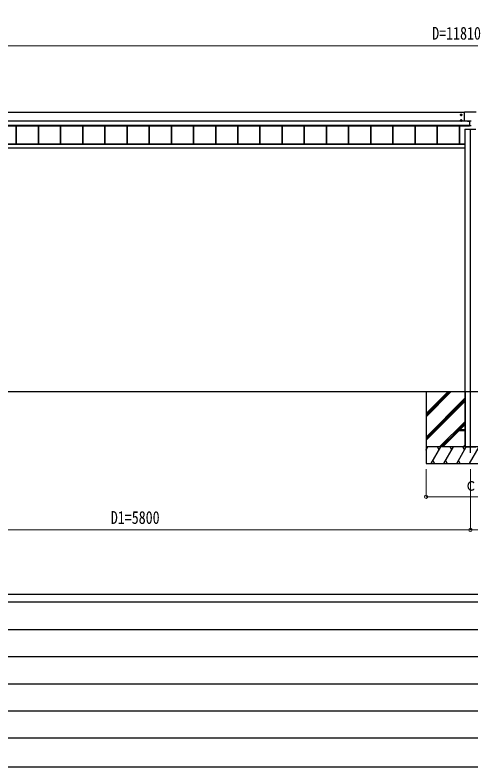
# Model space of a CAD drawing. Units: millimetres, scale not verified. Extents: x -14718 to 14718, y -10396 to 10396.
# Drawn here: x -10287 to -6173, y -10394 to -3600 of the extents above; entities that cross this region are included whole.
import ezdxf
from ezdxf.enums import TextEntityAlignment as Align

# ---------------------------------------------------------------- set-up
doc = ezdxf.new("R2010")
doc.units = ezdxf.units.MM
doc.header["$LTSCALE"] = 50
for name, color, linetype in [('0-3_YKK_12', 2, 'Continuous'), ('0-4_YKK_A1', 4, 'Continuous'), ('0-6_YKK_ZWAK', 7, 'Continuous')]:
    doc.layers.add(name, color=color, linetype=linetype)
doc.layers.add('0-5_YKK_D', color=6, linetype='Continuous', lineweight=18)
doc.styles.add('ＭＳ ゴシック', font='')
doc.styles.get('ＭＳ ゴシック').set_extended_font_data('MS Gothic')

msp = doc.modelspace()

# ---------------------------------------------------------------- linework, layer by layer
at = {"layer": '0-3_YKK_12'}
msp.add_line((-6178.43, -7554.8), (-6178.43, -4629.1), dxfattribs=at)
at = {"layer": '0-4_YKK_A1'}
for p, q in [((-6231.43, -4481.17), (-11925.43, -4481.17)), ((-6231.43, -4559.6), (-6231.43, -4477.95)), ((-6126.43, -4476.95), (-6230.43, -4476.95)), ((-6254.18, -4502.91), (-6268.68, -4502.91)), ((-6263.71, -4503.67), (-6264.43, -4503.67)), ((-6261.43, -4510.16), (-6261.43, -4495.66)), ((-6261.43, -4560.13), (-6261.43, -4545.63)), ((-6259.15, -4502.15), (-6258.43, -4502.15)), ((-6185.93, -4559.6), (-12076.93, -4559.6)), ((-6185.93, -4560.09), (-12076.93, -4560.09)), ((-6185.93, -4599.06), (-12076.93, -4599.06)), ((-6185.93, -4599.58), (-12076.93, -4599.58)), ((-12076.93, -4599.72), (-6185.93, -4599.72)), ((-6185.93, -4599.72), (-12076.93, -4599.72)), ((-10279.93, -4599.72), (-10279.93, -4765.95)), ((-10279.93, -4599.72), (-10279.93, -4765.95)), ((-10279.93, -4599.72), (-10279.93, -4765.95)), ((-10279.93, -4599.72), (-10279.93, -4765.95)), ((-10277.33, -4599.72), (-10277.33, -4765.95)), ((-10277.33, -4599.72), (-10277.33, -4765.95)), ((-10277.33, -4599.72), (-10277.33, -4765.95)), ((-10277.33, -4599.72), (-10277.33, -4765.95)), ((-10276.93, -4599.72), (-10276.93, -4765.95)), ((-10276.93, -4599.72), (-10276.93, -4765.95)), ((-10276.93, -4599.72), (-10276.93, -4765.95)), ((-10276.93, -4599.72), (-10276.93, -4765.95)), ((-10079.93, -4599.72), (-10079.93, -4765.95)), ((-10079.93, -4599.72), (-10079.93, -4765.95)), ((-10079.93, -4599.72), (-10079.93, -4765.95)), ((-10079.93, -4599.72), (-10079.93, -4765.95)), ((-10077.33, -4599.72), (-10077.33, -4765.95)), ((-10077.33, -4599.72), (-10077.33, -4765.95)), ((-10077.33, -4599.72), (-10077.33, -4765.95)), ((-10077.33, -4599.72), (-10077.33, -4765.95)), ((-10076.93, -4599.72), (-10076.93, -4765.95)), ((-10076.93, -4599.72), (-10076.93, -4765.95)), ((-10076.93, -4599.72), (-10076.93, -4765.95)), ((-10076.93, -4599.72), (-10076.93, -4765.95)), ((-9879.93, -4599.72), (-9879.93, -4765.95)), ((-9877.33, -4599.72), (-9877.33, -4765.95)), ((-9876.93, -4599.72), (-9876.93, -4765.95)), ((-9679.93, -4599.72), (-9679.93, -4765.95)), ((-9677.33, -4599.72), (-9677.33, -4765.95)), ((-9676.93, -4599.72), (-9676.93, -4765.95)), ((-9479.93, -4599.72), (-9479.93, -4765.95)), ((-9477.33, -4599.72), (-9477.33, -4765.95)), ((-9476.93, -4599.72), (-9476.93, -4765.95)), ((-9279.93, -4599.72), (-9279.93, -4765.95)), ((-9277.33, -4599.72), (-9277.33, -4765.95)), ((-9276.93, -4599.72), (-9276.93, -4765.95)), ((-9079.93, -4599.72), (-9079.93, -4765.95)), ((-9077.33, -4599.72), (-9077.33, -4765.95)), ((-9076.93, -4599.72), (-9076.93, -4765.95)), ((-8879.93, -4599.72), (-8879.93, -4765.95)), ((-8877.33, -4599.72), (-8877.33, -4765.95)), ((-8876.93, -4599.72), (-8876.93, -4765.95)), ((-8679.93, -4599.72), (-8679.93, -4765.95)), ((-8677.33, -4599.72), (-8677.33, -4765.95)), ((-8676.93, -4599.72), (-8676.93, -4765.95)), ((-8479.93, -4599.72), (-8479.93, -4765.95)), ((-8477.33, -4599.72), (-8477.33, -4765.95)), ((-8476.93, -4599.72), (-8476.93, -4765.95)), ((-8279.93, -4599.72), (-8279.93, -4765.95)), ((-8277.33, -4599.72), (-8277.33, -4765.95)), ((-8276.93, -4599.72), (-8276.93, -4765.95)), ((-8079.93, -4599.72), (-8079.93, -4765.95)), ((-8077.33, -4599.72), (-8077.33, -4765.95)), ((-8076.93, -4599.72), (-8076.93, -4765.95)), ((-7879.93, -4599.72), (-7879.93, -4765.95)), ((-7877.33, -4599.72), (-7877.33, -4765.95)), ((-7876.93, -4599.72), (-7876.93, -4765.95)), ((-7679.93, -4599.72), (-7679.93, -4765.95)), ((-7677.33, -4599.72), (-7677.33, -4765.95)), ((-7676.93, -4599.72), (-7676.93, -4765.95)), ((-7479.93, -4599.72), (-7479.93, -4765.95)), ((-7477.33, -4599.72), (-7477.33, -4765.95)), ((-7476.93, -4599.72), (-7476.93, -4765.95)), ((-7279.93, -4599.72), (-7279.93, -4765.95)), ((-7277.33, -4599.72), (-7277.33, -4765.95)), ((-7276.93, -4599.72), (-7276.93, -4765.95)), ((-7079.93, -4599.72), (-7079.93, -4765.95)), ((-7077.33, -4599.72), (-7077.33, -4765.95)), ((-7076.93, -4599.72), (-7076.93, -4765.95)), ((-6879.93, -4599.72), (-6879.93, -4765.95)), ((-6877.33, -4599.72), (-6877.33, -4765.95)), ((-6876.93, -4599.72), (-6876.93, -4765.95)), ((-6679.93, -4599.72), (-6679.93, -4765.95)), ((-6677.33, -4599.72), (-6677.33, -4765.95)), ((-6676.93, -4599.72), (-6676.93, -4765.95)), ((-6479.93, -4599.72), (-6479.93, -4765.95)), ((-6477.33, -4599.72), (-6477.33, -4765.95)), ((-6476.93, -4599.72), (-6476.93, -4765.95)), ((-6279.93, -4602.24), (-6279.93, -4765.95)), ((-6277.33, -4602.24), (-6277.33, -4765.95)), ((-6276.93, -4602.24), (-6276.93, -4765.95)), ((-6254.18, -4552.88), (-6268.68, -4552.88)), ((-6263.71, -4553.64), (-6264.43, -4553.64)), ((-6259.15, -4552.12), (-6258.43, -4552.12)), ((-6204.93, -4557.28), (-6204.93, -4559.6)), ((-6204.93, -4557.28), (-6185.93, -4557.28)), ((-6204.93, -4559.28), (-6185.93, -4559.28)), ((-6185.93, -4557.1), (-6185.93, -4602.25)), ((-6185.93, -4557.1), (-6170.93, -4557.1)), ((-6170.93, -4602.25), (-6185.93, -4602.25)), ((-6228.43, -4631.31), (-6228.43, -4631.6)), ((-6228.43, -4631.6), (-6228.43, -6998.3)), ((-6228.43, -4631.6), (-6228.13, -4631.6)), ((-6228.13, -4631.3), (-6226.23, -4631.3)), ((-6228.13, -4631.3), (-6228.13, -4631.6)), ((-6228.13, -4631.6), (-6128.73, -4631.6)), ((-6226.23, -4631.3), (-6226.23, -4631.6)), ((-6225.93, -4631.31), (-6225.93, -4631.6)), ((-6224.93, -4631.51), (-6225.93, -4631.51)), ((-6224.93, -4631.51), (-6224.93, -4631.6)), ((-6224.43, -4631.53), (-6224.43, -4631.6)), ((-6228.43, -4765.95), (-11928.43, -4765.95)), ((-6228.43, -4767.95), (-11928.43, -4767.95)), ((-6228.43, -4770.82), (-11928.43, -4770.82)), ((-6229.28, -4802.3), (-11927.58, -4802.3)), ((-6228.43, -4765.95), (-6274.43, -4765.95)), ((-6228.43, -4767.95), (-6274.43, -4767.95)), ((-6228.43, -4770.82), (-6271.93, -4770.82)), ((-6228.43, -4802.3), (-6271.93, -4802.3)), ((-11928.43, -7002.3), (121.57, -7002.3)), ((-6578.43, -7002.3), (-6578.43, -7652.3)), ((-6578.43, -7228.93), (-6351.8, -7002.3)), ((-6578.43, -7200.65), (-6380.08, -7002.3)), ((-6578.43, -7214.79), (-6366, -7002.36)), ((-6578.43, -7412.78), (-6228.43, -7062.78)), ((-6228.43, -6998.3), (-6228.43, -7502.3)), ((-6228.43, -7002.3), (-6228.13, -7002.3)), ((-6228.43, -7002.3), (-6228.43, -7502.3)), ((-6228.13, -7002.3), (-6128.73, -7002.3)), ((-6225.93, -7002.3), (-6225.93, -7502.3)), ((-6224.43, -7002.3), (-6224.43, -7502.3)), ((-6578.43, -7426.92), (-6228.43, -7076.92)), ((-6578.43, -7441.06), (-6228.43, -7091.06)), ((-6455.82, -7502.3), (-6228.43, -7274.91)), ((-6287.18, -7347.8), (-6228.43, -7289.05)), ((-6273.04, -7347.8), (-6228.43, -7303.19)), ((-6441.68, -7502.3), (-6295.93, -7356.55)), ((-6427.54, -7502.3), (-6282.04, -7356.8)), ((-6295.93, -7347.8), (-6295.93, -7356.8)), ((-6228.43, -7347.8), (-6295.93, -7347.8)), ((-6228.43, -7356.8), (-6295.93, -7356.8)), ((-5778.43, -7502.3), (-6578.43, -7502.3)), ((-6578.43, -7531.24), (-6561.72, -7502.3)), ((-5778.43, -7502.3), (-6578.43, -7502.3)), ((-6576.72, -7528.28), (-6578.43, -7525.32)), ((-6532.85, -7652.3), (-6446.25, -7502.3)), ((-6461.25, -7528.28), (-6476.25, -7502.3)), ((-6417.38, -7652.3), (-6330.78, -7502.3)), ((-6345.78, -7528.28), (-6360.78, -7502.3)), ((-6301.91, -7652.3), (-6215.31, -7502.3)), ((-6230.31, -7528.28), (-6245.31, -7502.3)), ((-6243.69, -7502.3), (-6228.43, -7487.04)), ((-6228.43, -7502.3), (-6128.43, -7502.3)), ((-6186.44, -7652.3), (-6099.84, -7502.3)), ((-6578.43, -7652.3), (-5778.43, -7652.3)), ((-6517.86, -7626.32), (-6502.86, -7652.3)), ((-6402.39, -7626.32), (-6387.39, -7652.3)), ((-6286.92, -7626.32), (-6271.92, -7652.3))]:
    msp.add_line(p, q, dxfattribs=at)
for points in [[(-6261.43, -4497.14), (-6256.43, -4500.02), (-6256.43, -4505.8), (-6261.43, -4508.68), (-6266.43, -4505.8), (-6266.43, -4500.02)], [(-6261.43, -4547.1), (-6256.43, -4549.99), (-6256.43, -4555.77), (-6261.43, -4558.65), (-6266.43, -4555.77), (-6266.43, -4549.99)]]:
    msp.add_lwpolyline(points, close=True, dxfattribs=at)
for points in [[(-6264.43, -4503.67), (-6264.43, -4502.15), (-6263.71, -4502.15)], [(-6262.19, -4500.63), (-6262.19, -4499.91), (-6260.67, -4499.91), (-6260.67, -4500.63)], [(-6260.67, -4505.19), (-6260.67, -4505.91), (-6262.19, -4505.91), (-6262.19, -4505.19)], [(-6262.19, -4550.6), (-6262.19, -4549.88), (-6260.67, -4549.88), (-6260.67, -4550.6)], [(-6258.43, -4502.15), (-6258.43, -4503.67), (-6259.15, -4503.67)], [(-6264.43, -4553.64), (-6264.43, -4552.12), (-6263.71, -4552.12)], [(-6260.67, -4555.16), (-6260.67, -4555.88), (-6262.19, -4555.88), (-6262.19, -4555.16)], [(-6258.43, -4552.12), (-6258.43, -4553.64), (-6259.15, -4553.64)], [(-6228.13, -7002.3), (-6128.73, -7002.3), (-6128.43, -7002.3)]]:
    msp.add_lwpolyline(points, dxfattribs=at)
for centre, radius in [((-6261.43, -4502.91), 6.25), ((-6261.43, -4552.88), 6.25), ((-6261.43, -4502.91), 5), ((-6261.43, -4552.88), 5)]:
    msp.add_circle(centre, radius, dxfattribs=at)
for centre, radius, start, end in [((-6230.43, -4477.95), 1, 89.98255, 179.98254), ((-6261.43, -4502.91), 5.58, 153.74848, 206.25152), ((-6261.43, -4552.88), 5.58, 153.74848, 206.25152), ((-6261.43, -4502.91), 5.58, 93.74848, 146.25152), ((-6261.43, -4502.91), 5.58, 213.74848, 266.25152), ((-6261.43, -4552.88), 5.58, 93.74848, 146.25152), ((-6263.71, -4500.63), 1.52, 270, 0), ((-6263.71, -4505.19), 1.52, 0, 90), ((-6263.71, -4550.6), 1.52, 270, 0), ((-6261.43, -4502.91), 5.58, 33.74848, 86.25152), ((-6261.43, -4502.91), 5.58, 273.74848, 326.25152), ((-6261.43, -4552.88), 5.58, 33.74848, 86.25152), ((-6259.15, -4500.63), 1.52, 180, 270), ((-6259.15, -4505.19), 1.52, 90, 180), ((-6259.15, -4550.6), 1.52, 180, 270), ((-6261.43, -4502.91), 5.58, 333.74848, 26.25152), ((-6261.43, -4552.88), 5.58, 333.74848, 26.25152), ((-6261.43, -4552.88), 5.58, 213.74848, 266.25152), ((-6263.71, -4555.16), 1.52, 0, 90), ((-6261.43, -4552.88), 5.58, 273.74848, 326.25152), ((-6259.15, -4555.16), 1.52, 90, 180)]:
    msp.add_arc(centre, radius, start, end, dxfattribs=at)
for centre, major_axis, start_param, end_param in [((-6228.13, -4631.31), (0.3, 0), 1.5707963, 3.1415927), ((-6226.23, -4631.31), (0.3, 0), 6.2831853, 7.8539816), ((-6224.93, -4631.53), (0.5, 0), 6.2831853, 7.8539816)]:
    msp.add_ellipse(centre, major_axis=major_axis, ratio=0.034921, start_param=start_param, end_param=end_param, dxfattribs=at)
at = {"layer": '0-5_YKK_D'}
for p, q in [((-11908.43, -3876.95), (-448.43, -3876.95)), ((-6578.43, -7702.3), (-6578.43, -7953.3)), ((-6178.43, -7702.3), (-6178.43, -8253.3)), ((-6178.43, -7702.3), (-6178.43, -8253.3)), ((-6578.43, -7952.3), (-5778.43, -7952.3)), ((-11978.43, -8252.3), (-6178.43, -8252.3)), ((-6178.43, -8252.3), (-378.43, -8252.3))]:
    msp.add_line(p, q, dxfattribs=at)
for centre in [(-6578.43, -7952.3), (-6178.43, -8252.3), (-6178.43, -8252.3)]:
    msp.add_circle(centre, 14.88, dxfattribs=at)
at = {"layer": '0-6_YKK_ZWAK'}
for p, q in [((13632.57, -8836.3), (-13667.43, -8836.3)), ((-4567.43, -8906.3), (-13667.43, -8906.3)), ((-13518.68, -9151.3), (-4742.43, -9151.3)), ((-13518.68, -9396.3), (-4742.43, -9396.3)), ((-13518.68, -9641.3), (-4742.43, -9641.3)), ((-13518.68, -9886.3), (-4742.43, -9886.3)), ((-13667.43, -10131.3), (-4567.43, -10131.3))]:
    msp.add_line(p, q, dxfattribs=at)
msp.add_lwpolyline([(-14717.5, -10393.8), (14717.5, -10393.8), (14717.5, 10396.2), (-14717.5, 10396.2)], close=True, dxfattribs=at)

# ---------------------------------------------------------------- texts
at = {"layer": '0-5_YKK_D', "style": 'ＭＳ ゴシック', "width": 0.8}
for s, p in [('D=11810', (-6522.83, -3856.95)), ('ｃ', (-6237.23, -7932.3)), ('D1=5800', (-9422.83, -8232.3))]:
    msp.add_text(s, height=115.5, dxfattribs=at).set_placement(p, align=Align.BOTTOM_LEFT)

doc.saveas('drawing.dxf')
